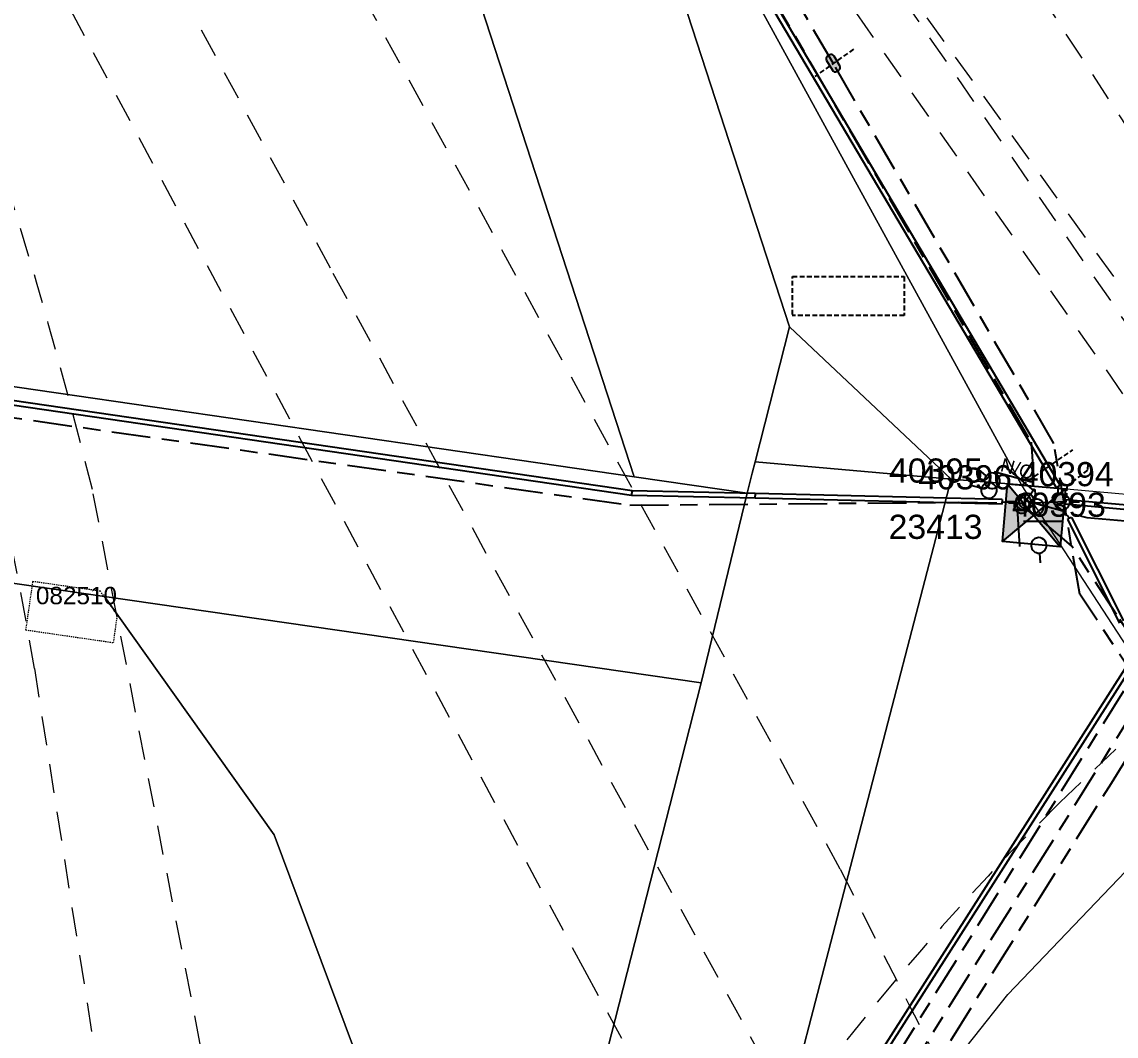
# Model space of a CAD drawing. Header units: metres. Extents: x 300929 to 302396, y 6244220 to 6246836.
# Drawn here: x 301390.1 to 301503.3, y 6244801.2 to 6244906.1 of the extents above; entities that cross this region are included whole.
import ezdxf
from ezdxf.enums import TextEntityAlignment as Align

# ---------------------------------------------------------------- set-up
doc = ezdxf.new("R2010")
doc.units = ezdxf.units.M
for name, pattern in [('Cable Exist UG', [8.2, 4, -1.2, 1.8, -1.2]), ('Dash', [5, 3, -2]), ('DASHED', [0.75, 0.5, -0.25]), ('HIDDEN', [0.375, 0.25, -0.125]), ('HIDDEN2', [0.1875, 0.125, -0.0625])]:
    doc.linetypes.add(name, pattern=pattern)
doc.layers.get('0').update_dxf_attribs({"color": 6})
for name, color, linetype in [('_User Miscellaneous5', 7, 'Continuous'), ('Duct_SP_EXT', 7, 'Continuous'), ('Equip_HV_EXT', 7, 'Continuous'), ('Mains_HV_MOD', 3, 'Continuous'), ('Sub_SP_EXT', 7, 'Continuous'), ('Trench_SP_EXT', 7, 'Continuous')]:
    doc.layers.add(name, color=color, linetype=linetype)
for name, color, linetype, lineweight in [('Cadastre Developer_SP_EXT', 7, 'Continuous', 5), ('Cadastre Land Parcels_SP_EXT', 7, 'Continuous', 5), ('Cadastre Other Property_SP_EXT', 7, 'HIDDEN', 5)]:
    doc.layers.add(name, color=color, linetype=linetype, lineweight=lineweight)
doc.layers.add('UNKNOWN_FEATURES', color=1, linetype='DASHED', plot=False)
doc.styles.get("Standard").update_dxf_attribs({"font": 'arial.ttf'})
doc.styles.add('SWITCH_LABEL', font='arial.ttf', dxfattribs={"height": 2.5})

# ---------------------------------------------------------------- blocks, each defined once
blk = doc.blocks.new('HV_STJ_EXT')
h = blk.add_hatch(color=256)
edge = h.paths.add_edge_path()
edge.add_ellipse((-0.59, 0.13), major_axis=(0.226, 0.226), ratio=1, start_angle=45, end_angle=135)
edge.add_line((-0.91, 0.13), (-0.91, -0.13))
edge.add_ellipse((-0.59, -0.13), major_axis=(0.226, 0.226), ratio=1, start_angle=135, end_angle=225)
edge.add_line((-0.59, -0.45), (0.59, -0.45))
edge.add_ellipse((0.59, -0.13), major_axis=(-0.226, 0.226), ratio=1, start_angle=135, end_angle=225)
edge.add_line((0.91, -0.13), (0.91, 0.13))
edge.add_ellipse((0.59, 0.13), major_axis=(-0.226, 0.226), ratio=1, start_angle=225, end_angle=315)
edge.add_line((0.59, 0.45), (-0.59, 0.45))
blk.add_lwpolyline([(-0.91, 0.13), (-0.91, -0.13, 0.414214), (-0.59, -0.45), (0.59, -0.45, 0.414214), (0.91, -0.13), (0.91, 0.13, 0.414214), (0.59, 0.45), (-0.59, 0.45, 0.414214)], format="xyb", close=True)
for tag, flags, p in [('ORIENTATION', 9, (1.5, 0)), ('Z', 1, (1.5, -0.8)), ('USAGE', 9, (1.5, -0.2)), ('LEGEND', 9, (1.5, -0.4)), ('NOTES', 9, (1.5, -0.6))]:
    blk.add_attdef(tag, text='', height=0.2, dxfattribs=dict(flags=flags)).set_placement(p, align=Align.MIDDLE_LEFT)
blk = doc.blocks.new('SWG_HOLEC_SU_EXT')
blk.add_line((1.8, -2), (5.8, -2))
for points in [[(1, 0), (0, 0)], [(6.6, 0), (7.6, 0)]]:
    blk.add_lwpolyline(points)
for points in [[(1.8, -0.8, 1), (1.8, 0.8, 1)], [(5.8, -0.8, 1), (5.8, 0.8, 1)]]:
    blk.add_lwpolyline(points, format="xyb", close=True)
at = {"style": 'SWITCH_LABEL', "flags": 8}
blk.add_attdef('ASSET_NUM', text='', height=2.5, rotation=179.9544, dxfattribs=at).set_placement((-2.4, 0), align=Align.MIDDLE_LEFT)
at = {"flags": 1}
blk.add_attdef('Z', (0, 0), '', height=0.2, dxfattribs=at)
at = {"flags": 9}
for tag, p in [('ACTUAL_STATUS', (0, -0.4)), ('CONSTRUCTED_VOLTAGE', (0, -0.6)), ('OPERATING_VOLTAGE', (0, -1)), ('ORIENTATION', (0, -1.2)), ('NO_PHASES', (0, -0.8)), ('OWNED_BY', (0, -1.4)), ('STATE', (0, -1.8)), ('SWITCH_TYPE', (0, -2)), ('PARENT', (0, -1.6)), ('USAGE', (0, -2.2)), ('STREETNAME', (0, -2.6)), ('SUBURB', (0, -2.8)), ('LOCATION', (0, -2.4)), ('NOTES', (0, -3))]:
    blk.add_attdef(tag, text='', height=0.2, dxfattribs=at).set_placement(p, align=Align.MIDDLE_LEFT)
at = {"style": 'SWITCH_LABEL', "flags": 9}
blk.add_attdef('STREET_CODE', text='', height=0.2, dxfattribs=at).set_placement((0, -0.2), align=Align.MIDDLE_LEFT)
blk = doc.blocks.new('SWG_HOLEC_SU_NO_EXT')
blk.add_line((1.8, -2), (5.8, -2))
for points in [[(1, 0), (0, 0)], [(6.6, 0), (7.6, 0)]]:
    blk.add_lwpolyline(points)
for points in [[(1.8, -0.8, 1), (1.8, 0.8, 1)], [(5.8, -0.8, 1), (5.8, 0.8, 1)]]:
    blk.add_lwpolyline(points, format="xyb", close=True)
at = {"insert": (5.31, -3.64), "char_height": 1.4, "width": 3.8863, "attachment_point": 1, "rotation": 180}
blk.add_mtext('{\\fArial|b0|i0|c0|p34;N/O}', dxfattribs=at)
at = {"style": 'SWITCH_LABEL', "flags": 8}
blk.add_attdef('ASSET_NUM', text='', height=2.5, rotation=179.9544, dxfattribs=at).set_placement((-2.4, 0), align=Align.MIDDLE_LEFT)
at = {"flags": 1}
blk.add_attdef('Z', (0, 0), '', height=0.2, dxfattribs=at)
at = {"flags": 9}
for tag, p in [('ACTUAL_STATUS', (0, -0.4)), ('CONSTRUCTED_VOLTAGE', (0, -0.6)), ('OPERATING_VOLTAGE', (0, -1)), ('ORIENTATION', (0, -1.2)), ('NO_PHASES', (0, -0.8)), ('OWNED_BY', (0, -1.4)), ('STATE', (0, -1.8)), ('SWITCH_TYPE', (0, -2)), ('PARENT', (0, -1.6)), ('USAGE', (0, -2.2)), ('STREETNAME', (0, -2.6)), ('SUBURB', (0, -2.8)), ('LOCATION', (0, -2.4)), ('NOTES', (0, -3))]:
    blk.add_attdef(tag, text='', height=0.2, dxfattribs=at).set_placement(p, align=Align.MIDDLE_LEFT)
at = {"style": 'SWITCH_LABEL', "flags": 9}
blk.add_attdef('STREET_CODE', text='', height=0.2, dxfattribs=at).set_placement((0, -0.2), align=Align.MIDDLE_LEFT)
blk = doc.blocks.new('SWITCHING_STATION_EXT')
blk.add_hatch(color=256).paths.add_polyline_path([(-3, 3), (-3, -3), (0, 0)])
h = blk.add_hatch(color=256)
h.paths.add_polyline_path([(0, 0), (3, -3), (3, 3)])
h.paths.add_polyline_path([(3.59, -1.15), (4.63, -1.15), (4.63, -0.85), (3.59, -0.85)], flags=9)
h.paths.add_polyline_path([(3.59, -0.95), (4.83, -0.95), (4.83, -0.65), (3.59, -0.65)], flags=9)
h.paths.add_polyline_path([(3.59, -0.75), (4.63, -0.75), (4.63, -0.45), (3.59, -0.45)], flags=9)
h.paths.add_polyline_path([(3.59, -0.55), (4.83, -0.55), (4.83, -0.25), (3.59, -0.25)], flags=9)
h.paths.add_polyline_path([(3.59, -0.35), (5.69, -0.35), (5.69, -0.05), (3.59, -0.05)], flags=9)
for p, q in [((-3, 3), (3, -3)), ((-3, -3), (3, 3)), ((-2.4, 2.33), (-2.4, 2.33, 0)), ((2.33, 2.33), (2.33, 2.33, 0))]:
    blk.add_line(p, q)
blk.add_lwpolyline([(-3, 3), (3, 3), (3, -3), (-3, -3)], close=True)
for tag, height, flags, p in [('ASSET_NUM', 2.5, 8, (3.46, 2)), ('STREET_CODE', 0.2, 9, (1.5, 0)), ('CONSTRUCTED_VOLTAGE', 0.2, 9, (1.5, -0.2)), ('OPERATING_VOLTAGE', 0.2, 9, (1.5, -0.6)), ('OPERATED_BY', 0.2, 9, (1.5, -0.8)), ('ORIENTATION', 0.2, 9, (1.5, -1.2)), ('NO_PHASES', 0.2, 9, (1.5, -0.4)), ('MAINTAINED_BY', 0.2, 9, (1.5, -1)), ('OWNED_BY', 0.2, 9, (1.5, -1.4)), ('STATE', 0.2, 9, (1.5, -1.6)), ('PARENT', 0.2, 9, (1.5, -1.8)), ('USAGE', 0.2, 9, (1.5, -2)), ('LEGEND', 0.2, 9, (1.5, -2.2)), ('SITE_TYPE', 0.2, 9, (1.5, -2.6)), ('STREETNAME', 0.2, 9, (1.5, -2.8)), ('SUBURB', 0.2, 9, (1.5, -3)), ('Z', 0.2, 1, (1.5, -3.4)), ('LOCATION', 0.2, 9, (1.5, -2.4)), ('NOTES', 0.2, 9, (1.5, -3.2))]:
    blk.add_attdef(tag, text='', height=height, dxfattribs=dict(flags=flags)).set_placement(p, align=Align.MIDDLE_LEFT)

msp = doc.modelspace()

# ---------------------------------------------------------------- linework, layer by layer
at = {"layer": '_User Miscellaneous5'}
for p, q in [((301498.01, 6244856.22), (301498.04, 6244856.46)), ((301498.01, 6244856.22), (301513.65, 6244854.83)), ((301498.06, 6244856.7), (301498.04, 6244856.46)), ((301498.06, 6244856.7), (301513.7, 6244855.31)), ((301498.21, 6244854.63), (301498.42, 6244854.74)), ((301498.21, 6244854.63), (301503.61, 6244843.9)), ((301498.64, 6244854.84), (301498.42, 6244854.74)), ((301498.64, 6244854.84), (301504.03, 6244844.14)), ((301407.97, 6244688.34), (301510.41, 6244848.98)), ((301408.37, 6244688.08), (301510.81, 6244848.72))]:
    msp.add_line(p, q, dxfattribs=at)
at = {"layer": 'Cadastre Developer_SP_EXT', "linetype": 'Dash'}
for points in [[(301136.7, 6245418.59), (301154.68, 6245383.4), (301225.13, 6245248.13), (301310.94, 6245085.49), (301422.24, 6244880.1), (301507.92, 6244723.39), (301570.6, 6244611.28)], [(301474.72, 6244818.44), (301284.85, 6245165.88)], [(301365.75, 6245072.44), (301442.74, 6244963.28), (301509.34, 6244870.93), (301528.45, 6244846.87)], [(301375.98, 6244925.5), (301345.54, 6244999.92), (301448.25, 6244808), (301526.39, 6244665.04)], [(301497.44, 6244825.33), (301563.23, 6244888.16), (301635, 6244955.67)], [(301506.83, 6244863.53), (301470.07, 6244916.05)], [(301478.3, 6244912.69), (301519.59, 6244852.62)], [(301492.59, 6244913.2), (301525.29, 6244863.22)], [(301410.42, 6244790.53), (301397.35, 6244857.71)], [(301391.35, 6244839.19), (301401.45, 6244775.1), (301414.73, 6244714.26)]]:
    msp.add_lwpolyline(points, dxfattribs=at)
for points in [[(301397.35, 6244857.71, 0.030662), (301375.98, 6244925.5)], [(301372.44, 6244911.89, -0.043984), (301391.35, 6244839.19)], [(301436.23, 6244731.33, -0.10941), (301497.44, 6244825.33)], [(301597.01, 6244597.83, -0.019885), (301474.72, 6244818.44)]]:
    msp.add_lwpolyline(points, format="xyb", dxfattribs=at)
at = {"layer": 'Cadastre Land Parcels_SP_EXT', "linetype": 'Continuous'}
msp.add_lwpolyline([(301404.71, 6245073.76), (301447.44, 6244942.27), (301493.48, 6244858.19), (301514.39, 6244856.33), (301554.35, 6244893.66), (301554.35, 6244893.66), (301569.53, 6244907.84), (301604.16, 6244940.19)], dxfattribs=at)
for points in [[(301465.61, 6244859.41), (301465.92, 6244860.58), (301469.46, 6244874.54), (301447.44, 6244942.27), (301399.86, 6245023.73), (301401.41, 6245018.97), (301427.4, 6244938.99), (301453.39, 6244859.02), (301465.08, 6244857.33), (301465.61, 6244859.41)], [(301453.39, 6244859.02), (301427.4, 6244938.99), (301337.25, 6244952.07), (301373.65, 6244870.6), (301453.39, 6244859.02)], [(301493.48, 6244858.19), (301447.44, 6244942.27), (301469.46, 6244874.54), (301486.2, 6244858.8), (301493.48, 6244858.19)], [(301469.46, 6244874.54), (301465.92, 6244860.58), (301486.2, 6244858.8), (301469.46, 6244874.54)], [(301465.08, 6244857.33), (301453.39, 6244859.02), (301373.65, 6244870.6), (301385.73, 6244848.53), (301398.6, 6244846.66), (301460.33, 6244837.71), (301465.08, 6244857.33)], [(301398.6, 6244846.66), (301304.3, 6244860.35), (301293.21, 6244785.69), (301437.43, 6244764.96), (301416.15, 6244821.99), (301398.6, 6244846.66)], [(301466.27, 6244782.11), (301486.2, 6244858.8), (301465.92, 6244860.58), (301465.61, 6244859.41), (301465.08, 6244857.33), (301460.33, 6244837.71), (301447.81, 6244788.72), (301437.42, 6244764.96), (301442.79, 6244756.34), (301443.45, 6244755.29), (301450.36, 6244762.41), (301457.13, 6244761.14), (301466.27, 6244782.11)], [(301474.14, 6244782.73), (301474.71, 6244783.6), (301488.5, 6244800.99), (301492.06, 6244805.49), (301513.34, 6244827.71), (301493.48, 6244858.19), (301486.2, 6244858.8), (301466.27, 6244782.11), (301457.13, 6244761.14), (301459.68, 6244760.06), (301474.14, 6244782.73)], [(301460.33, 6244837.71), (301398.6, 6244846.66), (301416.15, 6244821.99), (301437.43, 6244764.96), (301447.81, 6244788.72), (301460.33, 6244837.71)]]:
    msp.add_lwpolyline(points, close=True, dxfattribs=at)
at = {"layer": 'Cadastre Other Property_SP_EXT', "linetype": 'HIDDEN2'}
msp.add_lwpolyline([(301398.19, 6244847.2), (301391.17, 6244848.2), (301390.45, 6244843.2), (301399.55, 6244841.88), (301399.94, 6244844.74), (301398.19, 6244847.2)], close=True, dxfattribs=at)
at = {"layer": 'Duct_SP_EXT'}
for p, q in [((301460.22, 6244920.17), (301497.06, 6244857.91)), ((301460.63, 6244920.41), (301497.48, 6244858.15)), ((301453.14, 6244857.1), (301380.61, 6244867.66)), ((301453.18, 6244857.58), (301380.68, 6244868.14)), ((301453.14, 6244857.1), (301453.16, 6244857.34)), ((301453.15, 6244857.1), (301453.16, 6244857.34)), ((301465.91, 6244857.32), (301453.16, 6244857.58)), ((301453.16, 6244857.58), (301453.18, 6244857.58)), ((301453.16, 6244857.58), (301453.16, 6244857.34)), ((301453.18, 6244857.58), (301453.16, 6244857.34)), ((301465.91, 6244857.32), (301465.9, 6244857.08)), ((301491.47, 6244856.69), (301465.91, 6244857.32)), ((301497.06, 6244857.91), (301497.27, 6244858.03)), ((301497.48, 6244858.15), (301497.27, 6244858.03)), ((301453.15, 6244857.1), (301453.14, 6244857.1)), ((301465.9, 6244856.84), (301453.15, 6244857.1)), ((301465.9, 6244856.84), (301465.9, 6244857.08)), ((301491.46, 6244856.21), (301465.9, 6244856.84)), ((301491.47, 6244856.69), (301491.46, 6244856.45)), ((301491.46, 6244856.21), (301491.46, 6244856.45))]:
    msp.add_line(p, q, dxfattribs=at)
at = {"layer": 'Mains_HV_MOD', "linetype": 'Cable Exist UG'}
for points in [[(301361.65, 6245197.11), (301420.72, 6245014.39), (301432.3, 6244973.29), (301442.69, 6244951.64), (301494.45, 6244862.63), (301494.82, 6244857.79), (301493.78, 6244856.31)], [(301493.88, 6244856.59), (301500.22, 6244854.81), (301515.39, 6244853.61), (301621, 6244952.29), (301642.3, 6244974.94), (301678.07, 6245030.05), (301718.43, 6245134.77), (301707.04, 6245139.1), (301707.27, 6245141.23)], [(301473.97, 6244901.81), (301444.46, 6244952.58), (301434.18, 6244974), (301426.74, 6245000.42), (301422.63, 6245015), (301422.63, 6245015), (301385.33, 6245130.36)], [(301371.04, 6244867.08), (301375.02, 6244867.15), (301452.96, 6244856.1), (301486.93, 6244856.4), (301493.78, 6244856.31)], [(301331.01, 6244566.08), (301368.77, 6244622.86), (301368.77, 6244622.86), (301381.49, 6244641.99), (301381.49, 6244641.99), (301395.85, 6244663.6), (301436.97, 6244729.06), (301436.97, 6244729.06), (301512.05, 6244849.75), (301512.05, 6244849.75), (301512.73, 6244850.76)], [(301514.09, 6244849.28), (301397.65, 6244662.66), (301383.15, 6244640.88), (301380.67, 6244637.15), (301369.51, 6244620.38), (301332.99, 6244565.47)]]:
    msp.add_lwpolyline(points, dxfattribs=at)
for points in [[(301333.02, 6244561.9), (301333.83, 6244563.11), (301336.18, 6244566.65), (301336.18, 6244566.65), (301371.18, 6244619.28), (301382.33, 6244636.05), (301384.82, 6244639.77), (301399.33, 6244661.58), (301502.76, 6244827.35), (301507.27, 6244834.57), (301507.27, 6244834.57), (301513.82, 6244845.08), (301517.39, 6244849.84), (301517.39, 6244849.84), (301520.44, 6244849.96), (301612.3, 6244935.87), (301610.33, 6244948.69), (301610.33, 6244948.69), (301611.58, 6244952.07), (301612.36, 6244954.21), (301613.22, 6244956.46), (301613.69, 6244958.33), (301613.69, 6244958.33, 0.085269), (301614.3, 6244966.41)], [(301476.01, 6244686.06), (301507.05, 6244701.39), (301515.24, 6244706.8), (301521.65, 6244711.96), (301537.43, 6244727.86), (301545.12, 6244738.71), (301547.27, 6244741.7), (301547.27, 6244741.7, 0.119573), (301548.57, 6244744.91), (301548.57, 6244744.91), (301549.41, 6244750.54), (301550, 6244756.91), (301549.63, 6244761.53), (301548.26, 6244765.81), (301514.85, 6244823.68), (301499.5, 6244846.89), (301496.82, 6244862.49), (301496.82, 6244862.49), (301473.97, 6244901.81)], [(301350.9, 6244529.16), (301351.94, 6244530.69), (301352.85, 6244535.42), (301368.23, 6244556.93), (301450.11, 6244666.19), (301477.01, 6244684.32), (301508.05, 6244699.65), (301516.42, 6244705.19), (301522.99, 6244710.47), (301538.96, 6244726.57), (301549.05, 6244740.6), (301549.05, 6244740.6, 0.119392), (301550.47, 6244744.11), (301550.47, 6244744.11), (301551.4, 6244750.3), (301552, 6244756.9), (301551.61, 6244761.92), (301550.1, 6244766.63), (301516.54, 6244824.74), (301503.3, 6244844.8), (301498.65, 6244851.89), (301493.53, 6244856.2)]]:
    msp.add_lwpolyline(points, format="xyb", dxfattribs=at)
at = {"layer": 'Trench_SP_EXT', "linetype": 'Cable Exist UG'}
msp.add_lwpolyline([(301497.27, 6244858.03, -0.260199), (301496.61, 6244856.46), (301496.61, 6244856.46, -0.060321), (301498.42, 6244854.74)], format="xyb", dxfattribs=at)
for points in [[(301491.46, 6244856.45), (301493.09, 6244856.38)], [(301498.12, 6244856.46), (301494.57, 6244856.3)]]:
    msp.add_lwpolyline(points, dxfattribs=at)
at = {"layer": 'UNKNOWN_FEATURES'}
for points in [[(301476.08, 6244903.26), (301472.1, 6244900.45)], [(301469.77, 6244875.81), (301469.77, 6244879.75), (301481.33, 6244879.75), (301481.33, 6244875.72), (301469.75, 6244875.72)], [(301493.57, 6244858.21), (301498.77, 6244861.81)], [(301500.34, 6244860.29), (301500.29, 6244859.71), (301498.18, 6244858.09), (301498.04, 6244856.46)]]:
    msp.add_lwpolyline(points, dxfattribs=at)

# ---------------------------------------------------------------- block references
at = {"layer": 'Equip_HV_EXT', "rotation": 120.6478217578644}
msp.add_blockref('HV_STJ_EXT', (301473.99, 6244901.82), dxfattribs=at)
at = {"layer": 'Equip_HV_EXT'}
ref = msp.add_blockref('SWG_HOLEC_SU_EXT', (301491.87, 6244856.43), dxfattribs=dict(at, rotation=0.02113212552406194))
ref.add_attrib('ASSET_NUM', '40395', dxfattribs={"layer": '0', "height": 2.5, "style": 'SWITCH_LABEL'}).set_placement((301489.47, 6244857.68), align=Align.BOTTOM_RIGHT)
ref = msp.add_blockref('SWG_HOLEC_SU_NO_EXT', (301495.69, 6244856.06), dxfattribs=dict(at, rotation=164.3314086096859))
ref.add_attrib('ASSET_NUM', '40394', dxfattribs={"layer": '0', "height": 2.5, "style": 'SWITCH_LABEL'}).set_placement((301493.29, 6244857.31), align=Align.BOTTOM_LEFT)
ref = msp.add_blockref('SWG_HOLEC_SU_EXT', (301494.88, 6244854.9), dxfattribs=dict(at, rotation=139.9760952007452))
ref.add_attrib('ASSET_NUM', '40393', dxfattribs={"layer": '0', "height": 2.5, "style": 'SWITCH_LABEL'}).set_placement((301492.48, 6244856.15), align=Align.MIDDLE_LEFT)
ref = msp.add_blockref('SWG_HOLEC_SU_EXT', (301494.88, 6244857.73), dxfattribs=dict(at, rotation=273.7992198245384))
ref.add_attrib('ASSET_NUM', '40396', dxfattribs={"layer": '0', "height": 2.5, "style": 'SWITCH_LABEL'}).set_placement((301492.48, 6244858.98), align=Align.MIDDLE_RIGHT)
at = {"layer": 'Sub_SP_EXT'}
ref = msp.add_blockref('SWITCHING_STATION_EXT', (301494.75, 6244855.06), dxfattribs=dict(at, rotation=354.867960677654))
ref.add_attrib('ASSET_NUM', '23413', dxfattribs={"layer": '0', "height": 2.5}).set_placement((301479.72, 6244855.11), align=Align.TOP_LEFT)

# ---------------------------------------------------------------- texts
at = {"layer": 'Cadastre Other Property_SP_EXT'}
msp.add_text('082510', height=1.8, dxfattribs=at).set_placement((301391.51, 6244845.85))

doc.saveas('drawing.dxf')
